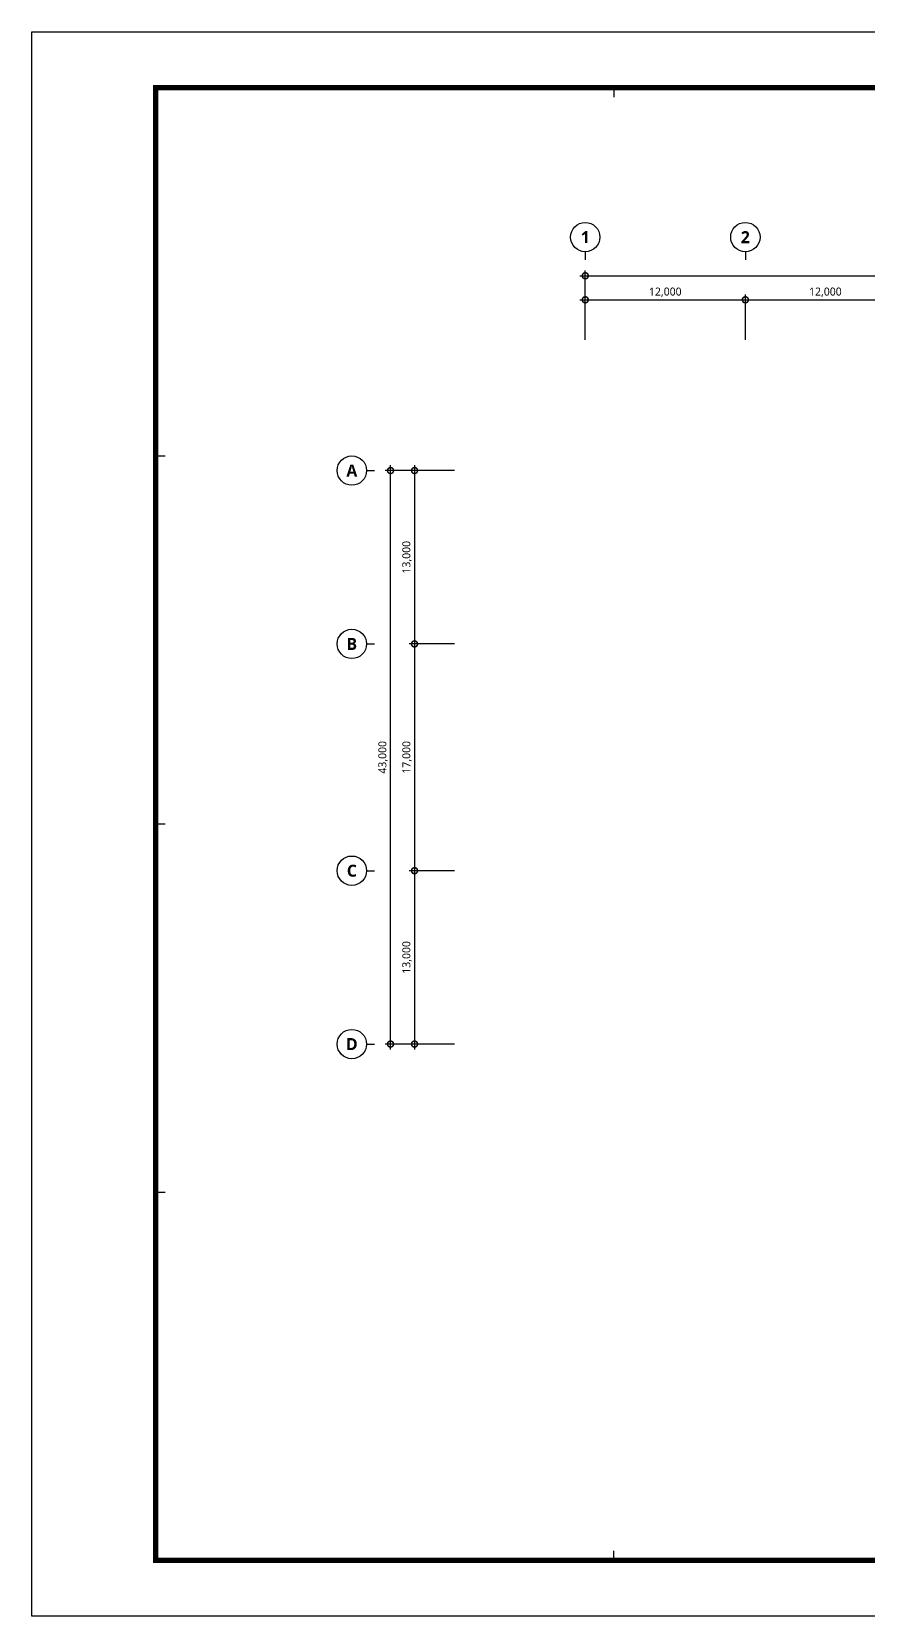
# Model space of a CAD drawing. Header units: millimetres. Extents: x -168600 to 672400, y 82 to 118882.
# Drawn here: x -168600 to -105882, y 82 to 118882 of the extents above; entities that cross this region are included whole.
import ezdxf
from ezdxf.enums import TextEntityAlignment as Align

# ---------------------------------------------------------------- set-up
doc = ezdxf.new("R2010")
doc.units = ezdxf.units.MM
doc.header["$LTSCALE"] = 2000
for name, color, linetype in [('arch', 8, 'Continuous'), ('SYM-BUB', 3, 'Continuous'), ('XR-SHEET-SHT', 5, 'Continuous')]:
    doc.layers.add(name, color=color, linetype=linetype)
doc.layers.add('XR-SHEET-TEMP', color=171, linetype='Continuous', plot=False)
doc.styles.add('$0$스타일1', font='malgun.ttf')
doc.styles.add('스타일1', font='malgun.ttf')
doc.styles.add('스타일2', font='malgunbd.ttf')
doc.dimstyles.new('CJA', dxfattribs={"dimscale": 300, "dimtxt": 2.7, "dimasz": 1, "dimexe": 2, "dimexo": 3, "dimgap": 1, "dimtad": 1, "dimdec": 0, "dimzin": 1, "dimdsep": 46, "dimlunit": 6, "dimtxsty": '$0$스타일1', "dimblk": 'CJDOT', "dimcen": 0.09, "dimdle": 1, "dimclrd": 256, "dimclre": 256, "dimclrt": 3, "dimadec": 0, "dimazin": 0, "dimtfac": 1, "dimtdec": 0, "dimtix": 1, "dimtmove": 2, "dimatfit": 3, "dimldrblk": 'CJDOT', "dimfxl": 1, "dimtolj": 1, "dimtzin": 1, "dimarcsym": 0})

# ---------------------------------------------------------------- blocks, each defined once
blk = doc.blocks.new('XR-FORM-EE', base_point=(461, 408))
at = {"layer": 'XR-SHEET-SHT', "color": 5}
blk.add_lwpolyline([(0, 118800), (168200, 118800), (168200, 0), (0, 0)], close=True, dxfattribs=at)
at = {"layer": 'XR-SHEET-SHT', "color": 5, "const_width": 400}
blk.add_lwpolyline([(9300, 114600), (163900, 114600), (163900, 4200), (9300, 4200)], close=True, dxfattribs=at)
at = {"layer": 'XR-SHEET-TEMP'}
for p, q in [((43650, 114600), (43650, 113900)), ((9300, 87000), (10000, 87000)), ((9300, 59400), (10000, 59400)), ((9300, 31800), (10000, 31800)), ((43650, 4200), (43650, 4900))]:
    blk.add_line(p, q, dxfattribs=at)
blk = doc.blocks.new('_DotSmall')
at = {"color": 0, "linetype": 'ByBlock', "const_width": 0.5}
blk.add_lwpolyline([(-0.0625, 0, 1), (0.0625, 0, 1)], format="xyb", close=True, dxfattribs=at)
blk = doc.blocks.new('*D176')
at = {"layer": 'arch', "color": 7, "lineweight": -2, "transparency": 16777216}
for p, q in [((-136900, 85982), (-142100, 85982)), ((-141700, 42582), (-141700, 86382)), ((-136900, 42982), (-142100, 42982))]:
    blk.add_line(p, q, dxfattribs=at)
at = {"layer": 'arch', "color": 7, "lineweight": -2, "transparency": 16777216, "xscale": 900, "yscale": 900, "zscale": 900}
for p, rotation in [((-141700, 85982), 90), ((-141700, 42982), 270)]:
    blk.add_blockref('_DotSmall', p, dxfattribs=dict(at, rotation=rotation))
at = {"layer": 'arch', "color": 3, "transparency": 16777216, "insert": (-142260, 64482), "char_height": 600, "attachment_point": 5, "rotation": 90, "style": '$0$스타일1'}
blk.add_mtext('\\A1;43,000', dxfattribs=at)
blk = doc.blocks.new('CJDOT')
blk.add_line((-2, 0), (2, 0))
at = {"const_width": 0.5}
blk.add_lwpolyline([(-0.25, 0, 1), (0.25, 0, 1)], format="xyb", close=True, dxfattribs=at)
blk = doc.blocks.new('*D177')
at = {"layer": 'arch', "color": 7, "lineweight": -2, "transparency": 16777216}
for p, q in [((-136900, 85982), (-140300, 85982)), ((-139900, 86382), (-139900, 72582)), ((-136900, 72982), (-140300, 72982))]:
    blk.add_line(p, q, dxfattribs=at)
at = {"layer": 'arch', "color": 7, "lineweight": -2, "transparency": 16777216, "xscale": 900, "yscale": 900, "zscale": 900}
for p, rotation in [((-139900, 85982), 90), ((-139900, 72982), 270)]:
    blk.add_blockref('_DotSmall', p, dxfattribs=dict(at, rotation=rotation))
at = {"layer": 'arch', "color": 3, "transparency": 16777216, "insert": (-140462, 79482), "char_height": 600, "attachment_point": 5, "rotation": 90, "style": '$0$스타일1'}
blk.add_mtext('\\A1;13,000', dxfattribs=at)
blk = doc.blocks.new('*D178')
at = {"layer": 'arch', "color": 7, "lineweight": -2, "transparency": 16777216}
for p, q in [((-136900, 72982), (-140300, 72982)), ((-139900, 73382), (-139900, 55582)), ((-136900, 55982), (-140300, 55982))]:
    blk.add_line(p, q, dxfattribs=at)
at = {"layer": 'arch', "color": 7, "lineweight": -2, "transparency": 16777216, "xscale": 900, "yscale": 900, "zscale": 900}
for p, rotation in [((-139900, 72982), 90), ((-139900, 55982), 270)]:
    blk.add_blockref('_DotSmall', p, dxfattribs=dict(at, rotation=rotation))
at = {"layer": 'arch', "color": 3, "transparency": 16777216, "insert": (-140462, 64482), "char_height": 600, "attachment_point": 5, "rotation": 90, "style": '$0$스타일1'}
blk.add_mtext('\\A1;17,000', dxfattribs=at)
blk = doc.blocks.new('*D179')
at = {"layer": 'arch', "color": 7, "lineweight": -2, "transparency": 16777216}
for p, q in [((-136900, 55982), (-140300, 55982)), ((-139900, 56382), (-139900, 42582)), ((-136900, 42982), (-140300, 42982))]:
    blk.add_line(p, q, dxfattribs=at)
at = {"layer": 'arch', "color": 7, "lineweight": -2, "transparency": 16777216, "xscale": 900, "yscale": 900, "zscale": 900}
for p, rotation in [((-139900, 55982), 90), ((-139900, 42982), 270)]:
    blk.add_blockref('_DotSmall', p, dxfattribs=dict(at, rotation=rotation))
at = {"layer": 'arch', "color": 3, "transparency": 16777216, "insert": (-140462, 49482), "char_height": 600, "attachment_point": 5, "rotation": 90, "style": '$0$스타일1'}
blk.add_mtext('\\A1;13,000', dxfattribs=at)
blk = doc.blocks.new('*D180')
at = {"layer": 'arch', "color": 7, "lineweight": -2, "transparency": 16777216}
for p, q in [((-127100, 95782), (-127100, 100982)), ((-56100, 95782), (-56100, 100982)), ((-127500, 100582), (-55700, 100582))]:
    blk.add_line(p, q, dxfattribs=at)
at = {"layer": 'arch', "color": 7, "lineweight": -2, "transparency": 16777216, "xscale": 900, "yscale": 900, "zscale": 900, "rotation": 180}
blk.add_blockref('_DotSmall', (-127100, 100582), dxfattribs=at)
at = {"layer": 'arch', "color": 7, "lineweight": -2, "transparency": 16777216, "xscale": 900, "yscale": 900, "zscale": 900}
blk.add_blockref('_DotSmall', (-56100, 100582), dxfattribs=at)
at = {"layer": 'arch', "color": 3, "transparency": 16777216, "insert": (-92100, 101144), "char_height": 600, "attachment_point": 5, "style": '스타일1'}
blk.add_mtext('\\A1;71,000', dxfattribs=at)
blk = doc.blocks.new('*D185')
at = {"layer": 'arch', "color": 7, "lineweight": -2, "transparency": 16777216}
for p, q in [((-115500, 98782), (-102700, 98782)), ((-115100, 95782), (-115100, 99182)), ((-103100, 95782), (-103100, 99182))]:
    blk.add_line(p, q, dxfattribs=at)
at = {"layer": 'arch', "color": 7, "lineweight": -2, "transparency": 16777216, "xscale": 900, "yscale": 900, "zscale": 900, "rotation": 180}
blk.add_blockref('_DotSmall', (-115100, 98782), dxfattribs=at)
at = {"layer": 'arch', "color": 7, "lineweight": -2, "transparency": 16777216, "xscale": 900, "yscale": 900, "zscale": 900}
blk.add_blockref('_DotSmall', (-103100, 98782), dxfattribs=at)
at = {"layer": 'arch', "color": 3, "transparency": 16777216, "insert": (-109100, 99344), "char_height": 600, "attachment_point": 5, "style": '스타일1'}
blk.add_mtext('\\A1;12,000', dxfattribs=at)
blk = doc.blocks.new('*D186')
at = {"layer": 'arch', "color": 7, "lineweight": -2, "transparency": 16777216}
for p, q in [((-127500, 98782), (-114700, 98782)), ((-127100, 95782), (-127100, 99182)), ((-115100, 95782), (-115100, 99182))]:
    blk.add_line(p, q, dxfattribs=at)
at = {"layer": 'arch', "color": 7, "lineweight": -2, "transparency": 16777216, "xscale": 900, "yscale": 900, "zscale": 900, "rotation": 180}
blk.add_blockref('_DotSmall', (-127100, 98782), dxfattribs=at)
at = {"layer": 'arch', "color": 7, "lineweight": -2, "transparency": 16777216, "xscale": 900, "yscale": 900, "zscale": 900}
blk.add_blockref('_DotSmall', (-115100, 98782), dxfattribs=at)
at = {"layer": 'arch', "color": 3, "transparency": 16777216, "insert": (-121100, 99344), "char_height": 600, "attachment_point": 5, "style": '스타일1'}
blk.add_mtext('\\A1;12,000', dxfattribs=at)
blk = doc.blocks.new('NEW_BUB')
at = {"layer": 'SYM-BUB', "color": 6}
blk.add_line((0, 3), (0, 0), dxfattribs=at)
blk.add_circle((0, 8.5), 5.5, dxfattribs=at)
at = {"layer": 'SYM-BUB', "color": 3, "style": '스타일2'}
blk.add_attdef('X', text='', height=4.5, dxfattribs=at).set_placement((0, 8.5), align=Align.MIDDLE)

msp = doc.modelspace()

# ---------------------------------------------------------------- block references
at = {"layer": 'arch'}
msp.add_blockref('XR-FORM-EE', (-168139, 490.7), dxfattribs=at)
at = {"layer": 'arch', "xscale": 200.0000000000001, "yscale": 200.0000000000001, "zscale": 200.0000000000001}
for p, values in [((-127100, 101782.2), {'X': '1'}), ((-115100, 101782.2), {'X': '2'})]:
    msp.add_blockref('NEW_BUB', p, dxfattribs=at).add_auto_attribs(values)
at = {"layer": 'arch'}
ref = msp.add_blockref('NEW_BUB', (-142900, 85982.2), dxfattribs=dict(at, xscale=200.0000000000001, yscale=200.0000000000001, zscale=200.0000000000001, rotation=90))
ref.add_attrib('X', 'A', dxfattribs={"layer": 'SYM-BUB', "color": 3, "height": 900, "style": '스타일2'}).set_placement((-144600, 85982.2), align=Align.MIDDLE)
ref = msp.add_blockref('NEW_BUB', (-142900, 72982.2), dxfattribs=dict(at, xscale=200.0000000000001, yscale=200.0000000000001, zscale=200.0000000000001, rotation=90))
ref.add_attrib('X', 'B', dxfattribs={"layer": 'SYM-BUB', "color": 3, "height": 900, "style": '스타일2'}).set_placement((-144600, 72982.2), align=Align.MIDDLE)
ref = msp.add_blockref('NEW_BUB', (-142900, 55982.2), dxfattribs=dict(at, xscale=200.0000000000001, yscale=200.0000000000001, zscale=200.0000000000001, rotation=90))
ref.add_attrib('X', 'C', dxfattribs={"layer": 'SYM-BUB', "color": 3, "height": 900, "style": '스타일2'}).set_placement((-144600, 55982.2), align=Align.MIDDLE)
ref = msp.add_blockref('NEW_BUB', (-142900, 42982.2), dxfattribs=dict(at, xscale=200.0000000000001, yscale=200.0000000000001, zscale=200.0000000000001, rotation=90))
ref.add_attrib('X', 'D', dxfattribs={"layer": 'SYM-BUB', "color": 3, "height": 900, "style": '스타일2'}).set_placement((-144600, 42982.2), align=Align.MIDDLE)

# ---------------------------------------------------------------- dimensions: what is measured, and where the dimension line sits
dim = msp.add_linear_dim(base=(-56100, 100582.2), p1=(-127100, 95182.2), p2=(-56100, 95182.2), angle=180, dimstyle='CJA', override={"dimscale": 200, "dimtxt": 3, "dimasz": 4.5, "dimtxsty": '스타일1', "dimblk1": 'DotSmall', "dimblk2": 'DotSmall', "dimsah": 1, "dimdle": 2, "dimclrd": 7, "dimclre": 7}, dxfattribs=at)
dim.commit()
dim.dimension.update_dxf_attribs({"geometry": '*D180', "text_midpoint": (-92100, 101144.2), "dimtype": 160})
for base, p1, p2, picture, middle in [((-115100, 98782.2), (-127100, 95182.2), (-115100, 95182.2), '*D186', (-121100, 99344.2)), ((-103100, 98782.2), (-115100, 95182.2), (-103100, 95182.2), '*D185', (-109100, 99344.2))]:
    dim = msp.add_linear_dim(base=base, p1=p1, p2=p2, dimstyle='CJA', override={"dimscale": 200, "dimtxt": 3, "dimasz": 4.5, "dimtxsty": '스타일1', "dimblk1": 'DotSmall', "dimblk2": 'DotSmall', "dimsah": 1, "dimdle": 2, "dimclrd": 7, "dimclre": 7}, dxfattribs=at)
    dim.commit()
    dim.dimension.update_dxf_attribs({"geometry": picture, "text_midpoint": middle})
for base, p1, p2, angle, picture, middle in [((-141700, 85982.2), (-136300, 42982.2), (-136300, 85982.2), 270, '*D176', (-142260.3, 64482.2)), ((-139900, 72982.2), (-136300, 85982.2), (-136300, 72982.2), 90, '*D177', (-140462, 79482.2)), ((-139900, 55982.2), (-136300, 72982.2), (-136300, 55982.2), 270, '*D178', (-140462, 64482.2)), ((-139900, 42982.2), (-136300, 55982.2), (-136300, 42982.2), 270, '*D179', (-140462, 49482.2))]:
    dim = msp.add_linear_dim(base=base, p1=p1, p2=p2, angle=angle, dimstyle='CJA', override={"dimscale": 200, "dimtxt": 3, "dimasz": 4.5, "dimblk1": 'DotSmall', "dimblk2": 'DotSmall', "dimsah": 1, "dimdle": 2, "dimclrd": 7, "dimclre": 7}, dxfattribs=at)
    dim.commit()
    dim.dimension.update_dxf_attribs({"geometry": picture, "text_midpoint": middle})

doc.saveas('drawing.dxf')
